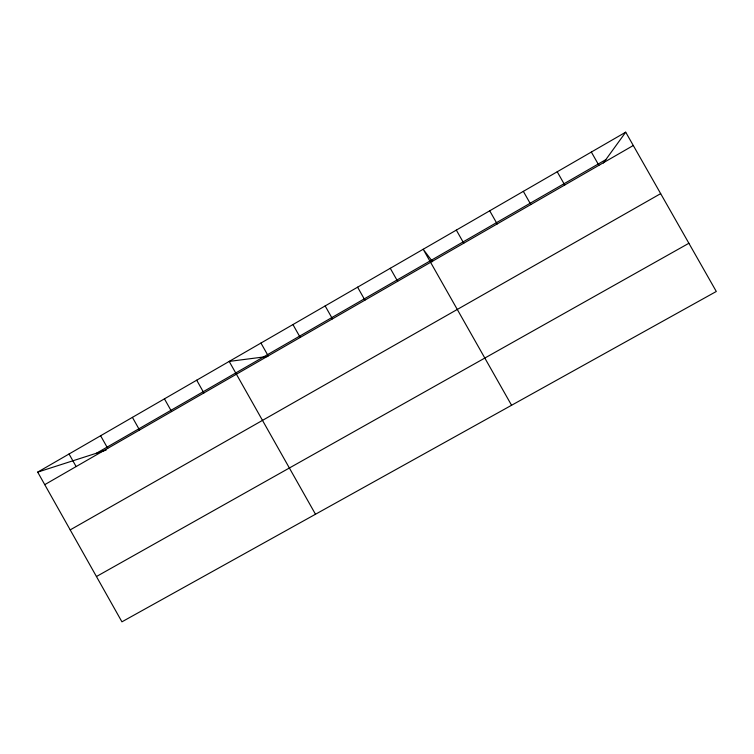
<?xml version="1.0" encoding="UTF-8"?>
<svg xmlns="http://www.w3.org/2000/svg" width="754" height="754" viewBox="0 0 754 754"><rect width="100%" height="100%" fill="white"/><g stroke="black" fill="none" stroke-linecap="round" stroke-linejoin="round"><path stroke-width="1.13" d="M603.389 162.996L625.716 132.176L716.3 291.478L121.931 621.824L37.7 472.117L625.716 132.176M96.597 453.173L605.82 159.641M44.75 484.652L633.294 145.503M70.207 529.883L660.664 193.637M96.446 576.527L688.892 243.269M37.7 472.117L106.144 450.1M267.623 356.472L229.188 361.411L315.483 514.247M432.608 261.723L423.183 249.263L511.57 405.266M591.343 152.044L598.893 165.333M557.225 171.771L564.737 185.013M523.342 191.356L530.835 204.551M489.714 210.8L497.169 223.947M456.33 230.102L463.757 243.203M390.27 268.292L397.641 281.299M357.594 287.18L364.927 300.149M325.153 305.936L332.457 318.857M292.938 324.559L300.215 337.443M260.95 343.051L268.198 355.888M196.7 380.195L203.891 392.947M164.438 398.847L171.601 411.552M132.412 417.358L139.547 430.025M100.621 435.746L107.728 448.357M69.048 453.993L76.126 466.566"/></g></svg>
